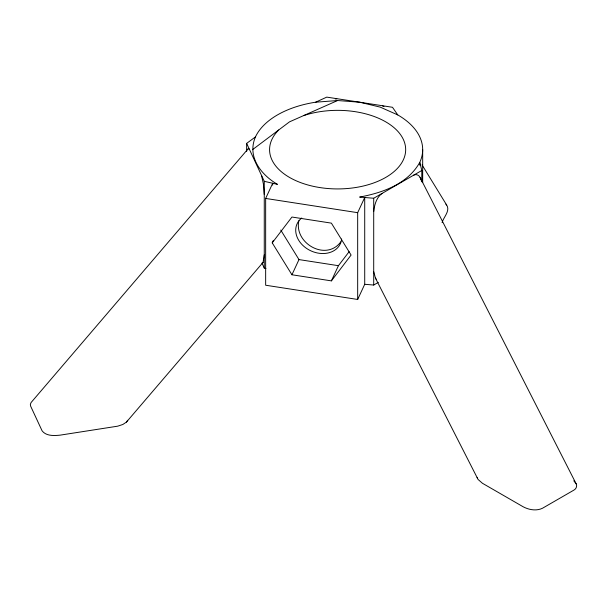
<?xml version="1.0" encoding="UTF-8"?>
<svg xmlns="http://www.w3.org/2000/svg" width="607" height="607" viewBox="0 0 607 607"><rect width="100%" height="100%" fill="white"/><g stroke="black" fill="none" stroke-linecap="round" stroke-linejoin="round"><path stroke-width="0.91" d="M265.949 268.499L264.265 268.112L264.265 181.318L246.647 143.373L255.456 136.924A85.056 49.106 0 0 1 315.602 102.204L326.771 97.12L392.494 107.287L397.76 114.913A85.056 49.106 0 0 1 419.778 162.35L421.819 170.468L421.759 181.827M272.695 185.15L272.695 183.261L265.654 198.443L265.654 285.229L357.675 299.463L364.716 284.288L373.707 285.04L373.707 198.254L421.819 170.468M264.235 254.849L263.059 262.376L126.423 422.1L122.826 424.49L117.682 426.175L60.139 435.143C54.122 435.75 46.109 436.221 42.088 430.818L30.638 406.151L30.35 404.353L31.101 402.517L247.853 149.11L248.551 148.632L249.333 149.276M373.775 211.418C374.451 204.825 376.439 197.412 382.122 193.39M298.849 220.758C293.841 243.293 326.187 261.792 340.853 241.791M264.265 181.318L277.475 184.361C260.927 174.71 246.89 156.667 255.456 136.924M247.55 149.77L247.853 149.11M272.224 242.853L291.944 217.033L331.384 223.133L351.096 255.054L331.384 280.874L291.944 274.774L272.224 242.853L273.4 240.319M291.944 274.774L298.985 259.591L280.753 230.068M357.675 299.463L357.675 212.678L364.716 197.495L364.716 284.288M331.384 280.874L338.425 265.691L349.131 251.677M442.093 222.663C443.413 217.185 450.538 210.978 446.661 205.045L422.07 164.945M127.682 420.294L126.423 422.1M263.059 262.376L262.361 262.854M252.558 149.633L289.501 121.855L337.613 100.527L359.632 102.204L380.149 107.105L397.76 114.913M373.707 285.04L378.298 282.384M413.397 175.332C415.742 173.723 418.944 174.93 420.082 177.419L576.18 483.84C577.401 486.207 576.066 489.045 573.79 490.175L542.514 508.234C536.398 511.215 528.932 509.865 523.135 506.762L482.421 483.263L478.066 479.447L375.445 278.089L373.775 271.792M335.292 98.956L336.771 98.797M315.602 102.204L337.613 100.527M373.707 198.254L359.632 197.07C382.645 192.806 407.745 183.974 419.778 162.35L419.778 165.18M265.654 198.443L357.675 212.678M298.985 259.591L338.425 265.691M382.493 105.868L383.973 106.483M573.797 480.79L576.18 483.84M445.872 204.127L446.661 205.045M375.445 278.089L376.173 279.167M420.082 177.419L421.182 180.218M261.966 263.051L264.265 268.112M477.132 477.36L477.489 478.399M261.579 175.673L263.362 183.822L264.235 194.468M422.677 149.633L422.677 182.654M246.647 143.373L246.647 151.416M341.627 239.006A23.817 18.787 24.9 0 1 309.441 250.137A23.817 18.787 24.9 0 1 301.747 218.012M303.591 115.611A68.045 39.288 0 0 1 404.634 142.812A68.045 39.288 0 0 1 325.8 188.329A68.045 39.288 0 0 1 278.689 129.997"/></g></svg>
